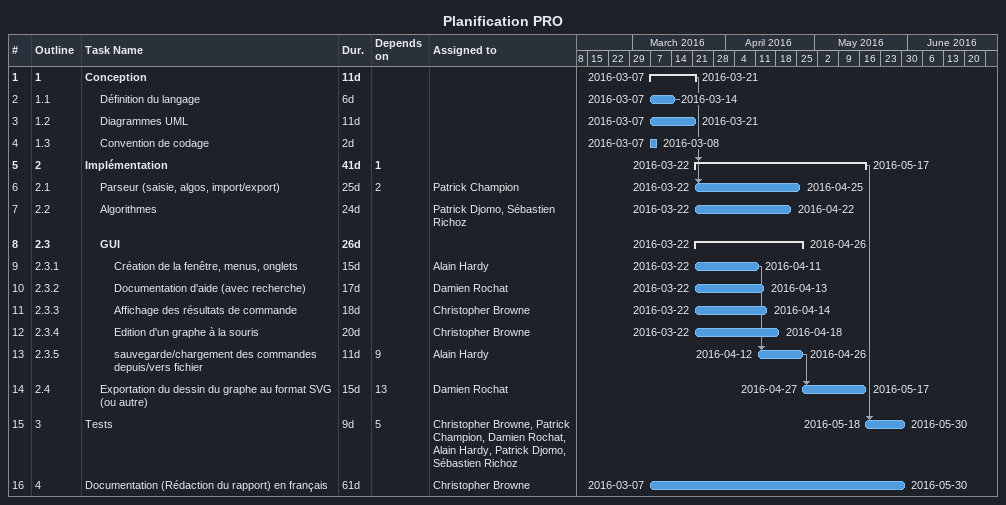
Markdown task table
Planification PRO

| ID | WBS | Task | Duration | Start | Finish | Predecessors | Resources |
|---|---|---|---|---|---|---|---|
| 1 | 1 | **Conception** | 11d | 2016-03-07 | 2016-03-21 |  |  |
| 2 | 1.1 | Définition du langage | 6d | 2016-03-07 | 2016-03-14 |  |  |
| 3 | 1.2 | Diagrammes UML | 11d | 2016-03-07 | 2016-03-21 |  |  |
| 4 | 1.3 | Convention de codage | 2d | 2016-03-07 | 2016-03-08 |  |  |
| 5 | 2 | **Implémentation** | 41d | 2016-03-22 | 2016-05-17 | 1 |  |
| 6 | 2.1 | Parseur (saisie, algos, import/export) | 25d | 2016-03-22 | 2016-04-25 | 2 | Patrick Champion |
| 7 | 2.2 | Algorithmes | 24d | 2016-03-22 | 2016-04-22 |  | Patrick Djomo, Sébastien Richoz |
| 8 | 2.3 | **GUI** | 26d | 2016-03-22 | 2016-04-26 |  |  |
| 9 | 2.3.1 | Création de la fenêtre, menus, onglets | 15d | 2016-03-22 | 2016-04-11 |  | Alain Hardy |
| 10 | 2.3.2 | Documentation d'aide (avec recherche) | 17d | 2016-03-22 | 2016-04-13 |  | Damien Rochat |
| 11 | 2.3.3 | Affichage des résultats de commande | 18d | 2016-03-22 | 2016-04-14 |  | Christopher Browne |
| 12 | 2.3.4 | Edition d'un graphe à la souris | 20d | 2016-03-22 | 2016-04-18 |  | Christopher Browne |
| 13 | 2.3.5 | sauvegarde/chargement des commandes depuis/vers fichier | 11d | 2016-04-12 | 2016-04-26 | 9 | Alain Hardy |
| 14 | 2.4 | Exportation du dessin du graphe au format SVG (ou autre) | 15d | 2016-04-27 | 2016-05-17 | 13 | Damien Rochat |
| 15 | 3 | Tests | 9d | 2016-05-18 | 2016-05-30 | 5 | Christopher Browne, Patrick Champion, Damien Rochat, Alain Hardy, Patrick Djomo, Sébastien Richoz |
| 16 | 4 | Documentation (Rédaction du rapport) en français | 61d | 2016-03-07 | 2016-05-30 |  | Christopher Browne |
